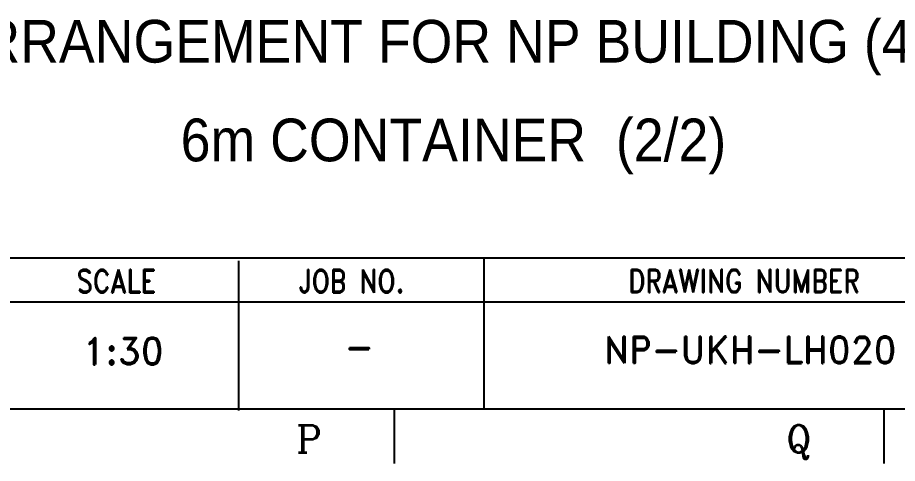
# Model space of a CAD drawing. Header units: millimetres. Extents: x 376548 to 485787, y -156716 to -17718.
# Drawn here: x 452908 to 456405, y -67866 to -66097 of the extents above; entities that cross this region are included whole.
import ezdxf
from ezdxf.enums import TextEntityAlignment as Align

# ---------------------------------------------------------------- set-up
doc = ezdxf.new("R2010")
doc.units = ezdxf.units.MM
doc.header["$LTSCALE"] = 2
doc.layers.add('TAN-TIT', color=30, linetype='Continuous')
doc.styles.add('COM', font='COMPLEX', dxfattribs={"height": 5})
doc.styles.add('KIM3', font='ROMAND.shx', dxfattribs={"width": 1.25, "height": 3})
doc.styles.add('RD', font='sanss___.ttf')
doc.styles.add('RD20', font='ROMAND.SHX', dxfattribs={"width": 0.8, "height": 2})
doc.styles.add('RD6', font='ROMAND.shx', dxfattribs={"width": 0.83, "height": 6})

# ---------------------------------------------------------------- blocks, each defined once
blk = doc.blocks.new('BORDER')
at = {"layer": 'TAN-TIT'}
for p, q in [((19323.7, 752.1), (23282.3, 752.1)), ((21501, 747.9), (21501, 352)), ((20850.6, 743.6), (20850.6, 347.7)), ((23282.3, 634.8), (19323.7, 634.8)), ((497.7, 352), (23282.3, 352)), ((21263.4, 352), (21263.4, 207.8)), ((22561.3, 352), (22561.3, 207.8))]:
    blk.add_line(p, q, dxfattribs=at)
at = {"layer": 'TAN-TIT', "style": 'RD6', "width": 0.83}
for s, p in [('SCALE', (20421.6, 659.4)), ('JOB NO.', (21008, 659.4)), ('DRAWING NUMBER', (21883.6, 659.9))]:
    blk.add_text(s, height=61.2, dxfattribs=at).set_placement(p)
at = {"layer": 'TAN-TIT', "style": 'COM'}
for s, p in [('P', (21003.9, 236.6)), ('Q', (22301.7, 236.6))]:
    blk.add_text(s, height=72.1, dxfattribs=at).set_placement(p)

msp = doc.modelspace()

# ---------------------------------------------------------------- block references
at = {"xscale": 1.5, "yscale": 1.5, "zscale": 1.5}
msp.add_blockref('BORDER', (422510, -68178.2), dxfattribs=at)

# ---------------------------------------------------------------- texts
at = {"style": 'RD', "width": 0.9}
for s, p in [('ARRANGEMENT FOR NP BUILDING (4/15)', (452622.1, -66275.4)), ('6m CONTAINER  (2/2)', (453556.3, -66667.3))]:
    msp.add_text(s, height=169.655, dxfattribs=at).set_placement(p)
for s, height, style, p in [('1:30', 106.03, 'RD20', (453327.5, -67473.5)), ('NP-UKH-LH020', 106.034, 'KIM3', (455820, -67469)), ('-', 106, 'RD20', (454266.2, -67458.8))]:
    msp.add_text(s, height=height, dxfattribs=dict(style=style)).set_placement(p, align=Align.CENTER)

doc.saveas('drawing.dxf')
